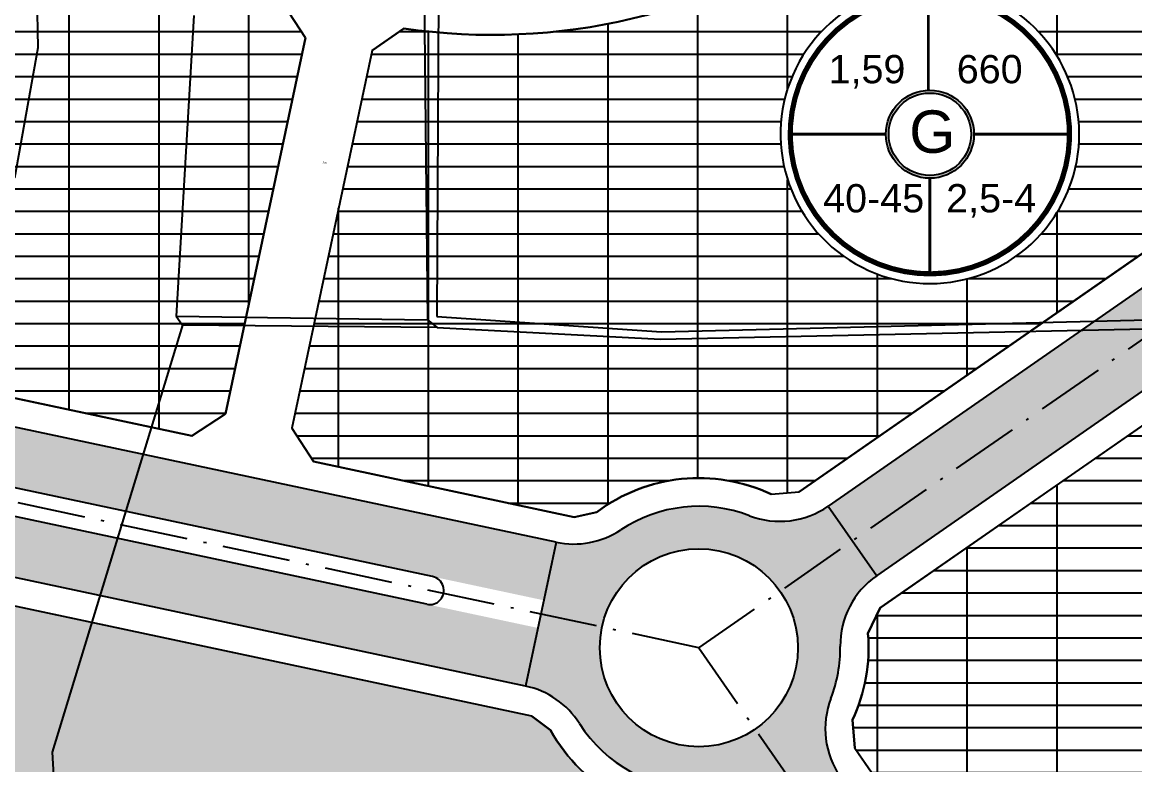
# Model space of a CAD drawing. Header units: millimetres. Extents: x 598301 to 599985, y 1183033 to 1185188.
# Drawn here: x 599082.5 to 599279.1, y 1184181.1 to 1184312.4 of the extents above; entities that cross this region are included whole.
import ezdxf
from ezdxf.enums import TextEntityAlignment as Align

# ---------------------------------------------------------------- set-up
doc = ezdxf.new("R2010")
doc.units = ezdxf.units.MM
doc.linetypes.add('ACAD_ISO02W100', pattern=[15, 12, -3])
doc.linetypes.add('ACAD_ISO10W100', pattern=[18.5, 12, -3, 0.5, -3])
for name, color, linetype in [('0-duong', 132, 'Continuous'), ('0-he', 5, 'Continuous'), ('CVCX', 72, 'Continuous'), ('h-ccong', 241, 'Continuous'), ('h-duong', 7, 'Continuous'), ('H-LKE', 50, 'Continuous'), ('NENPHONGPHU', 253, 'Continuous'), ('NENPPHU', 8, 'Continuous'), ('TIM', 1, 'ACAD_ISO10W100'), ('VONG-CT', 7, 'Continuous')]:
    doc.layers.add(name, color=color, linetype=linetype)
doc.styles.add('HEO', font='VHELVEN.TTF', dxfattribs={"height": 5.6})
doc.styles.add('TXT', font='VHELVEN.TTF')
doc.styles.add('VHEL-B', font='VHELVEB.TTF', dxfattribs={"height": 4.5})
pattern_1 = [(2.1e-13, (0, 0), (-1.454622848459024e-14, 3.96875), []), (90.00000000000021, (0, 0), (-15.875, -5.721288264501446e-14), [])]

# ---------------------------------------------------------------- blocks, each defined once
blk = doc.blocks.new('nen')
at = {"layer": 'NENPHONGPHU', "linetype": 'Continuous'}
for p, q in [((439.6482159367085, -85.98667458155225), (439.1382159366781, -54.78667458125089)), ((510.4782159367436, -70.82667458142018), (510.1082159366329, -133.5466745812651)), ((507.8382159367916, -73.60667458162739), (508.4882159366086, -134.1366745814382)), ((467.1882159367547, -80.33667458151965), (464.0682159366622, -133.5066745813777)), ((435.5282159367362, -109.0466745813835), (439.6482159367085, -85.98667458155225)), ((464.0682159366622, -133.5066745813777), (508.4882159366086, -134.1366745814382)), ((464.0682159366622, -133.5066745813777), (465.1682159366533, -135.096674581326)), ((510.1082159366329, -133.5466745812651), (549.8282159366664, -136.2466745815592)), ((465.1682159366533, -135.096674581326), (442.1082159365405, -210.5666745812983)), ((510.1682159366566, -135.4666745815039), (465.1682159366533, -135.096674581326)), ((465.168215936682, -135.4066745813056), (465.1682159366533, -135.096674581326)), ((508.4882159366086, -134.1366745814382), (510.1682159366566, -135.4666745815039)), ((510.1682159366566, -135.4666745815039), (549.6482159365913, -137.5366745813642)), ((549.6482159365913, -137.5366745813642), (647.61821593664, -135.486674581649)), ((549.8282159366664, -136.2466745815592), (645.9882159366543, -133.8766745814271)), ((442.1082159365405, -210.5666745812983), (442.4782159365847, -216.7366745815927))]:
    blk.add_line(p, q, dxfattribs=at)

msp = doc.modelspace()

# ---------------------------------------------------------------- hatches: boundary and pattern name
at = {"layer": 'CVCX'}
h = msp.add_hatch(dxfattribs=at)
h.set_pattern_fill('HEX,_O', color=256)
h.set_pattern_definition([(0, (0, 0), (0, 5.49926), [3.175, -6.35]), (120, (0, 0), (-4.762498862015612, -2.749629999999998), [3.175, -6.35]), (59.99999999999999, (3.175, 0), (-4.762498862015612, 2.74963), [3.175, -6.35])])
edge = h.paths.add_edge_path()
edge.add_line((599053.1699999999, 1184761.61), (599014.3658432622, 1184568.375036782))
edge.add_line((599014.3658432622, 1184568.375036782), (599022.5905119102, 1184566.624866248))
edge.add_line((599022.5905119102, 1184566.624866248), (599028.5216877166, 1184570.474691381))
edge.add_line((599028.5216877166, 1184570.474691381), (599052.1894598408, 1184681.697900528))
edge.add_arc((599108.7393697004, 1184669.897635873), 57.76797167155449, 78.83012175922732, 168.2132300170167, ccw=False)
edge.add_arc((599065.0292068834, 1184442.637815935), 289.1925672612181, 52.96382488186191, 79.05643659569807, ccw=False)
edge.add_arc((599482.623550902, 1184996.076863015), 404.118196385696, 232.9638248820424, 247.0192556175957)
edge.add_arc((599558.1507399138, 1185174.174633619), 597.568893397628, 247.0192733655169, 279.4568044082314)
edge.add_arc((599647.255649032, 1184389.402700907), 195.5349946516256, 15.616813642704983, 87.33898901683938, ccw=False)
edge.add_arc((599726.0804489024, 1184429.39548579), 110.2195859758995, -69.59436604979129, 6.588168337700893, ccw=False)
edge.add_arc((599819.7673099543, 1184177.554908116), 158.4826739648482, 110.4056339503509, 195.4962877644139)
edge.add_line((599667.045835277, 1184135.212150536), (599696.273121286, 1184142.100953833))
edge.add_arc((599819.7673099545, 1184177.554908116), 128.4826739649488, 110.40563395049199, 196.0182464168269, ccw=False)
edge.add_arc((599726.0804489019, 1184429.395485791), 140.2195859765688, 290.4056339503555, 367.5792147122294)
edge.add_arc((599647.2556490318, 1184389.402700908), 225.5349946513917, 15.03012865839066, 88.18698386247864)
edge.add_arc((599558.150739913, 1185174.174633619), 567.5688933973788, 247.01927619635381, 279.76258202847237, ccw=False)
edge.add_line((599336.5596876909, 1184651.650132445), (599336.5597999842, 1184651.650084824))
edge.add_line((599336.5597999842, 1184651.650084824), (599336.5600000008, 1184651.650000002))
edge.add_arc((599482.6235509036, 1184996.076863016), 374.1181963872147, 232.9638248819257, 247.019310441831, ccw=False)
edge.add_arc((599065.0292068829, 1184442.637815936), 319.1925672612987, 52.96382488176573, 92.12924421251327)
at = {"layer": 'h-ccong'}
h = msp.add_hatch(dxfattribs=at)
h.set_pattern_fill('TT-TP', color=256, scale=7, angle=2.1e-13, style=0)
h.set_pattern_definition([(2.1e-13, (0, 0), (-2.565634000431664e-14, 7), []), (90.00000000000021, (0, 0), (-7, -2.522772778047881e-14), []), (2.1e-13, (-6.414085001079161e-15, 1.75), (6.999999999999974, 7.000000000000026), [7, -7]), (2.1e-13, (-1.282817000215832e-14, 3.5), (6.999999999999974, 7.000000000000026), [7, -7]), (2.1e-13, (-1.924225500323748e-14, 5.25), (6.999999999999974, 7.000000000000026), [7, -7]), (90.00000000000021, (1.75, 6.414085001079161e-15), (-7.000000000000025, 6.999999999999974), [7, -7]), (90.00000000000021, (3.5, 1.282817000215832e-14), (-7.000000000000025, 6.999999999999974), [7, -7]), (90.00000000000021, (5.25, 1.924225500323748e-14), (-7.000000000000025, 6.999999999999974), [7, -7])])
edge = h.paths.add_edge_path()
edge.add_line((599209.096540114, 1184169.787210043), (599204.5724844415, 1184171.91627563))
edge.add_arc((599202.0632667276, 1184201.811155233), 30.00000000004989, 209.0692483578592, 274.797858058977, ccw=False)
edge.add_line((599175.8422730725, 1184187.235164984), (599172.5127828006, 1184189.696333745))
edge.add_line((599172.5127828006, 1184189.696333745), (598947.9194613902, 1184237.488728808))
edge.add_line((598947.9194613902, 1184237.488728808), (598943.0470722376, 1184213.225453482))
edge.add_line((598943.0470722376, 1184213.225453482), (598936.2753418448, 1183986.255003826))
edge.add_line((598936.2753418448, 1183986.255003826), (599287.0290085557, 1183826.059739947))
edge.add_line((599287.0290085557, 1183826.059739947), (599353.7611573177, 1183972.172335907))
edge.add_line((599353.7611573177, 1183972.172335907), (599352.3948866422, 1183978.106467335))
edge.add_arc((599494.0438482135, 1184149.809572461), 222.5901718947762, 214.9447391642, 230.4785799467854, ccw=False)
edge.add_line((599311.5856006909, 1184022.313013546), (599209.096540114, 1184169.787210043))
edge = h.paths.add_edge_path(flags=16)
edge.add_arc((599129.9724617101, 1184030.8444917), 26.40000000046346, 341.1524327279315, 686.5098146695971)
edge.add_arc((599129.9724617101, 1184030.8444917), 26.40000000044596, 326.5098146695972, 341.1524327279315)
at = {"layer": 'h-duong'}
h = msp.add_hatch(color=256, dxfattribs=at)
h.paths.add_polyline_path([(599229.2209297724, 1184220.68471711), (599224.9408082512, 1184226.843496191, -0.2482675702532682), (599211.0115782782, 1184225.154842182, 0.2425406974604176), (599188.2430508663, 1184222.643861095, -0.2015127546239976), (599176.828895338, 1184220.471983204), (599175.7361862339, 1184215.336957711), (599188.3295676982, 1184212.657145781, -0.5035093957702331), (599216.4337512489, 1184211.798105449)])
h.paths.add_polyline_path([(599184.9465150841, 1184205.453518913), (599174.1231394612, 1184207.756681983), (599172.5100926885, 1184200.176406255), (599185.1034741529, 1184197.496594325, -0.06996339803775145), (599184.571290576, 1184202.341032874, -0.04487622167455645)])
h.paths.add_polyline_path([(599188.3295676982, 1184212.657145781), (599175.7361862339, 1184215.336957711), (599174.1231394612, 1184207.756681983), (599184.9465150841, 1184205.453518913, -0.1152013164745654)])
h.paths.add_polyline_path([(599185.1034741529, 1184197.496594325), (599172.5100926885, 1184200.176406255), (599171.4173835844, 1184195.041380762, -0.2015127546239891), (599180.9583235058, 1184188.410357808, 0.2593395974723688), (599202.3115321249, 1184176.812387977, -0.2482675702532696), (599214.7780495244, 1184170.373370667), (599220.936828605, 1184174.653492188), (599212.0502169438, 1184187.440670711, -0.5234799449701356)])
h.paths.add_polyline_path([(599225.406953677, 1184192.862843682, 0.09427368008335227), (599227.0620339831, 1184202.05942063, -0.2482675702532195), (599233.5010512937, 1184214.52593803), (599229.2209297724, 1184220.68471711), (599216.4337512489, 1184211.798105449, -0.1607691636788748), (599219.5552428791, 1184201.281277592, -0.2376205861284707), (599212.0502169438, 1184187.440670711), (599220.936828605, 1184174.653492188), (599227.0956076855, 1184178.933613709, -0.2482675702532628)])
h = msp.add_hatch(color=256, dxfattribs=at)
h.dxf.hatch_style = 1
h.paths.add_polyline_path([(599227.0620339831, 1184202.05942063, -0.2482675702533466), (599233.5010512937, 1184214.52593803), (599229.2209297724, 1184220.68471711), (599216.4337512489, 1184211.798105449, -0.1607691636788748), (599219.5552428791, 1184201.281277592, -0.2376205861284707), (599212.0502169438, 1184187.440670711), (599220.936828605, 1184174.653492188), (599227.0956076855, 1184178.933613709, -0.2482675702532485), (599225.406953677, 1184192.862843682, 0.09427368008334995)])
at = {"layer": 'H-LKE'}
h = msp.add_hatch(dxfattribs=at)
h.set_pattern_fill('GRATE', color=256, scale=5, angle=2.1e-13, style=0)
h.set_pattern_definition(pattern_1)
edge = h.paths.add_edge_path()
edge.add_line((599330.8334559029, 1184306.523801937), (599332.5868696249, 1184316.266775832))
edge.add_line((599332.5868696249, 1184316.266775832), (599296.0631659768, 1184368.821690653))
edge.add_line((599296.0631659768, 1184368.821690653), (599286.320192081, 1184370.575104374))
edge.add_line((599286.320192081, 1184370.575104374), (599227.166909354, 1184329.465781383))
edge.add_arc((599165.5331594476, 1184418.152200143), 107.9999999999094, 261.6834925587007, 304.7978580588311, ccw=False)
edge.add_line((599149.9119005066, 1184311.287911117), (599144.2981936048, 1184307.381165666))
edge.add_line((599144.2981936048, 1184307.381165666), (599130.0960765212, 1184240.640408215))
edge.add_line((599130.0960765212, 1184240.640408215), (599133.9459016533, 1184234.709232408))
edge.add_line((599133.9459016533, 1184234.709232408), (599180.0056452288, 1184224.907937126))
edge.add_line((599180.0056452288, 1184224.907937126), (599184.048741446, 1184225.800254401))
edge.add_arc((599202.0632667275, 1184201.811155233), 29.99999999996711, 64.79785805860632, 126.9045820769434, ccw=False)
edge.add_line((599214.8376602452, 1184228.955489269), (599219.820140179, 1184229.373692221))
edge.add_line((599219.820140179, 1184229.373692221), (599330.8334559029, 1184306.523801937))
edge = h.paths.add_edge_path(flags=16)
edge.add_arc((599242.9026333692, 1184292.595670738), 26.40000000020285, 341.1524327288064, 686.5098146704399)
edge.add_arc((599242.9026333692, 1184292.595670738), 26.40000000018901, 326.50981467044, 341.1524327288064)
h = msp.add_hatch(dxfattribs=at)
h.set_pattern_fill('GRATE', color=256, scale=5, angle=2.1e-13, style=0)
h.set_pattern_definition(pattern_1)
h.paths.add_polyline_path([(599132.5120599804, 1184309.648835409), (599128.6622348485, 1184315.580011215), (599001.5092226401, 1184342.637569984), (598995.5780468335, 1184338.787744851), (598981.4248622472, 1184272.276938465), (598985.2746873796, 1184266.345762659), (599112.4276995874, 1184239.288203891), (599118.3588753941, 1184243.138029024)])
edge = h.paths.add_edge_path(flags=16)
edge.add_arc((599047.7830322558, 1184293.344940458), 26.40000000035328, 341.1524327278499, 686.5098146694577)
edge.add_arc((599047.7830322558, 1184293.344940458), 26.40000000034887, 326.5098146694577, 341.1524327278499)
h = msp.add_hatch(dxfattribs=at)
h.set_pattern_fill('GRATE', color=256, scale=5, angle=2.1e-13, style=0)
h.set_pattern_definition(pattern_1)
edge = h.paths.add_edge_path()
edge.add_line((599389.6137914619, 1184221.943235897), (599391.3672051838, 1184231.686209792))
edge.add_line((599391.3672051838, 1184231.686209792), (599354.8435015355, 1184284.241124613))
edge.add_line((599354.8435015355, 1184284.241124613), (599345.1005276404, 1184285.994538335))
edge.add_line((599345.1005276404, 1184285.994538335), (599234.0872119166, 1184208.844428619))
edge.add_line((599234.0872119166, 1184208.844428619), (599231.9581463303, 1184204.320372947))
edge.add_arc((599202.0632667275, 1184201.811155233), 30.00000000005963, -25.20214194089658, 4.797858059198518, ccw=False)
edge.add_line((599229.2076007635, 1184189.036761715), (599229.6258037158, 1184184.054281781))
edge.add_line((599229.6258037158, 1184184.054281781), (599259.9799181322, 1184140.376950671))
edge.add_line((599259.9799181322, 1184140.376950671), (599269.7228920272, 1184138.62353695))
edge.add_line((599269.7228920272, 1184138.62353695), (599389.6137914619, 1184221.943235897))
edge = h.paths.add_edge_path(flags=16)
edge.add_arc((599316.9596952454, 1184217.952596213), 26.39999999979181, 341.1524327306377, 686.5098146722652)
edge.add_arc((599316.9596952454, 1184217.952596213), 26.3999999997722, 326.5098146722651, 341.1524327306377)
at = {"layer": 'VONG-CT'}
h = msp.add_hatch(color=256, dxfattribs=at)
h.paths.add_polyline_path([(599250.6827483465, 1184292.359990736, 1), (599235.122518392, 1184292.83135074, 1)])
h.paths.add_polyline_path([(599250.1829775993, 1184292.375130097, -1), (599235.6222891392, 1184292.816211378, -1)], flags=16)

# ---------------------------------------------------------------- linework, layer by layer
at = {"layer": '0-duong'}
for p, q in [((599333.2762849784, 1184302.132607782), (599224.9408082512, 1184226.843496191)), ((599233.5010512937, 1184214.52593803), (599341.8365280209, 1184289.815049621)), ((599155.003847348, 1184214.381152417), (598870.8348465658, 1184274.850969884)), ((599153.9631720108, 1184209.490651947), (598869.7941712287, 1184269.960469414)), ((599171.4173835844, 1184195.041380762), (598863.3417865826, 1184260.598408677)), ((599176.828895338, 1184220.471983204), (598990.1026126058, 1184260.206451784))]:
    msp.add_line(p, q, dxfattribs=at)
msp.add_circle((599202.0632667276, 1184201.811155233), 17.49999999999994, dxfattribs=at)
for centre, radius, start, end in [((599202.0632667276, 1184201.811155233), 25, 69.02672438669177, 123.5599112167402), ((599216.3805652085, 1184239.161054352), 15, 249.0267243866922, 304.7978580588816), ((599179.9509213496, 1184235.143484613), 15, 257.9869152175455, 303.5599112167405), ((599154.4835096794, 1184211.935902182), 2.499999999999993, 257.9869152175451, 77.98691521754934), ((599242.0612943363, 1184202.208379869), 15, 124.7978580588744, 180.5689917310789), ((599202.0632667276, 1184201.811155233), 25, 339.0267243866869, 0.5689917310792704), ((599168.2953575728, 1184180.369879354), 15, 32.41391921835294, 77.98691521754499), ((599239.4131658466, 1184187.493856752), 15, 159.0267243866875, 214.7978580588735), ((599202.0632667276, 1184201.811155233), 25, 212.4139192183523, 270.5689917310626)]:
    msp.add_arc(centre, radius, start, end, dxfattribs=at)
at = {"layer": '0-he'}
for p, q in [((599132.5120599804, 1184309.648835409), (599128.6622348481, 1184315.580011216)), ((599144.2981936048, 1184307.381165666), (599149.9119005066, 1184311.287911117)), ((599132.5120599804, 1184309.648835409), (599118.3588753941, 1184243.138029024)), ((599144.2981936048, 1184307.381165666), (599130.0960765211, 1184240.640408215)), ((599330.8334559029, 1184306.523801937), (599219.820140179, 1184229.373692221)), ((599234.0872119166, 1184208.844428619), (599345.1005276404, 1184285.994538335)), ((599112.4276995874, 1184239.288203891), (598985.2746873796, 1184266.345762659)), ((599172.5127828006, 1184189.696333745), (598858.4794324588, 1184256.521143352)), ((599112.4276995874, 1184239.288203891), (599118.3588753941, 1184243.138029024)), ((599130.0960765211, 1184240.640408215), (599133.9459016534, 1184234.709232408)), ((599180.0056452285, 1184224.907937126), (599133.9459016534, 1184234.709232408)), ((599214.8376602451, 1184228.955489269), (599219.820140179, 1184229.373692221)), ((599184.048741446, 1184225.800254401), (599180.0056452285, 1184224.907937126)), ((599231.9581463303, 1184204.320372947), (599234.0872119166, 1184208.844428619)), ((599172.5127828006, 1184189.696333745), (599175.8422730726, 1184187.235164984)), ((599229.6258037158, 1184184.054281781), (599229.2076007635, 1184189.036761715)), ((599229.6258037158, 1184184.054281781), (599259.9799181322, 1184140.376950671))]:
    msp.add_line(p, q, dxfattribs=at)
msp.add_lwpolyline([(599209.096540114, 1184169.787210044), (599204.5724844415, 1184171.91627563, -0.2949258810464608), (599175.8422730726, 1184187.235164984), (599172.5127828004, 1184189.696333745), (598947.9194613904, 1184237.488728808), (598943.0470722377, 1184213.225453482), (598936.2753418447, 1183986.255003826), (599287.0290085556, 1183826.059739947), (599353.7611573177, 1183972.172335907), (599352.3948866422, 1183978.106467335, -0.06788315071630732), (599311.5856006909, 1184022.313013546)], format="xyb", close=True, dxfattribs=at)
for centre, radius, start, end in [((599165.5331594475, 1184418.152200143), 107.9999999999997, 261.6834925587619, 304.7978580588801), ((599202.0632667276, 1184201.811155233), 30.00000000000021, 64.79785805887973, 126.904582077095), ((599202.0632667276, 1184201.811155233), 30.00000000000021, 334.7978580588745, 4.797858058880307), ((599202.0632667276, 1184201.811155233), 30.00000000000021, 209.0692483579978, 274.7978580588746)]:
    msp.add_arc(centre, radius, start, end, dxfattribs=at)
at = {"layer": 'h-ccong'}
msp.add_lwpolyline([(599209.096540114, 1184169.787210043), (599204.5724844415, 1184171.91627563, -0.2949258810475686), (599175.8422730725, 1184187.235164984), (599172.5127828006, 1184189.696333745), (598947.9194613902, 1184237.488728808), (598943.0470722376, 1184213.225453482), (598936.2753418448, 1183986.255003826), (599287.0290085557, 1183826.059739947), (599353.7611573177, 1183972.172335907), (599352.3948866422, 1183978.106467335, -0.06788315071630732), (599311.5856006909, 1184022.313013546)], format="xyb", close=True, dxfattribs=at)
at = {"layer": 'h-duong'}
for p, q in [((599224.9408082512, 1184226.843496191), (599233.5010512937, 1184214.52593803)), ((599176.828895338, 1184220.471983204), (599171.4173835844, 1184195.041380762))]:
    msp.add_line(p, q, dxfattribs=at)
at = {"layer": 'h-duong', "linetype": 'ACAD_ISO02W100', "ltscale": 4, "const_width": 15}
msp.add_lwpolyline([(599229.2209297724, 1184220.68471711), (599362.1915228218, 1184313.094314786)], dxfattribs=at)
at = {"layer": 'h-duong', "linetype": 'ACAD_ISO02W100', "ltscale": 3, "const_width": 10.5}
for points in [[(599175.7361862339, 1184215.336957711), (598844.01376491, 1184285.925917843)], [(599172.5100926885, 1184200.176406255), (598840.7876713647, 1184270.765366388)]]:
    msp.add_lwpolyline(points, dxfattribs=at)
at = {"layer": 'h-duong', "linetype": 'ACAD_ISO02W100', "ltscale": 3, "const_width": 15}
msp.add_lwpolyline([(599217.4974872939, 1184179.602450579), (599321.8502324919, 1184029.446549414, 0.1287793879527586), (599398.8821791119, 1183963.594837839)], format="xyb", dxfattribs=at)
at = {"layer": 'H-LKE'}
for points in [[(599330.8334559029, 1184306.523801937), (599332.5868696249, 1184316.266775832), (599296.0631659768, 1184368.821690653), (599286.320192081, 1184370.575104374), (599227.166909354, 1184329.465781383, -0.1903729818507389), (599149.9119005066, 1184311.287911117), (599144.2981936048, 1184307.381165666), (599130.0960765212, 1184240.640408215), (599133.9459016533, 1184234.709232408), (599180.0056452288, 1184224.907937126), (599184.048741446, 1184225.800254401, -0.2778260945192341), (599214.8376602452, 1184228.955489269), (599219.820140179, 1184229.373692221)], [(599389.6137914619, 1184221.943235897), (599391.3672051838, 1184231.686209792), (599354.8435015355, 1184284.241124613), (599345.1005276404, 1184285.994538335), (599234.0872119166, 1184208.844428619), (599231.9581463303, 1184204.320372947, -0.1316524975874216), (599229.2076007635, 1184189.036761715), (599229.6258037158, 1184184.054281781), (599259.9799181322, 1184140.376950671), (599269.7228920272, 1184138.62353695)]]:
    msp.add_lwpolyline(points, format="xyb", close=True, dxfattribs=at)
msp.add_lwpolyline([(599132.5120599804, 1184309.648835409), (599128.6622348485, 1184315.580011215), (599001.5092226401, 1184342.637569984), (598995.5780468335, 1184338.787744851), (598981.4248622472, 1184272.276938465), (598985.2746873796, 1184266.345762659), (599112.4276995874, 1184239.288203891), (599118.3588753941, 1184243.138029024)], close=True, dxfattribs=at)
at = {"layer": 'TIM'}
for q in [(599356.0327437413, 1184308.814193265), (598842.4007181374, 1184278.345642115)]:
    msp.add_line((599202.0632667276, 1184201.811155233), q, dxfattribs=at)
msp.add_lwpolyline([(599202.06326673, 1184201.811155235), (599321.8502324973, 1184029.446549412, 0.1287793879527586), (599398.8821791174, 1183963.594837837)], format="xyb", dxfattribs=at)
at = {"layer": 'VONG-CT'}
msp.add_lwpolyline([(599267.8871019904, 1184284.067111203, 15.63048294880458), (599264.91971476, 1184278.0283056, 0.06397754971969577), (599267.8871019904, 1184284.067111203, 0.06397754971969577)], format="xyb", dxfattribs=at)
at = {"layer": 'VONG-CT', "const_width": 0.9257142857142858}
msp.add_lwpolyline([(599266.2647338981, 1184284.620913771, 15.63048294880445), (599263.49003415, 1184278.974238402, 0.06397754971969596)], format="xyb", close=True, dxfattribs=at)
at = {"layer": 'VONG-CT', "const_width": 0.5}
for points in [[(599242.6200566326, 1184317.276254037), (599242.6200566326, 1184300.374223592)], [(599218.2169190836, 1184292.595670738), (599235.1189495294, 1184292.595670738)], [(599250.6863172094, 1184292.595670738), (599267.588347655, 1184292.595670738)], [(599242.9026333693, 1184284.811986898), (599242.9026333693, 1184267.909956452)]]:
    msp.add_lwpolyline(points, dxfattribs=at)
at = {"layer": 'VONG-CT'}
for points in [[(599250.6863172094, 1184292.595670738), (599267.588347655, 1184292.595670738)], [(599242.9026333693, 1184284.811986898), (599242.9026333693, 1184267.909956452)]]:
    msp.add_lwpolyline(points, dxfattribs=at)
for radius in [7.783683840064825, 7.283683840064825]:
    msp.add_circle((599242.9026333693, 1184292.595670738), radius, dxfattribs=at)

# ---------------------------------------------------------------- block references
at = {"layer": 'NENPHONGPHU'}
msp.add_blockref('nen', (598645.6117840633, 1184393.906674582), dxfattribs=at)

# ---------------------------------------------------------------- texts
at = {"layer": 'NENPPHU', "style": 'TXT'}
msp.add_text('Ao', height=0.40002, dxfattribs=at).set_placement((599135.9000000003, 1184287.570000001), align=Align.MIDDLE)
at = {"layer": 'VONG-CT'}
for s, height, style, p in [('1,59', 5, 'HEO', (599231.7849453759, 1184301.599134532)), ('660', 5, 'HEO', (599253.4777750905, 1184301.599134533)), ('G', 7.5, 'VHEL-B', (599243.3257395079, 1184289.302953676)), ('40-45', 5, 'HEO', (599232.968160172, 1184278.77746219)), ('2,5-4', 5, 'HEO', (599253.7419470551, 1184278.77746219))]:
    msp.add_text(s, height=height, rotation=359.9999999999788, dxfattribs=dict(at, style=style)).set_placement(p, align=Align.CENTER)

doc.saveas('drawing.dxf')
